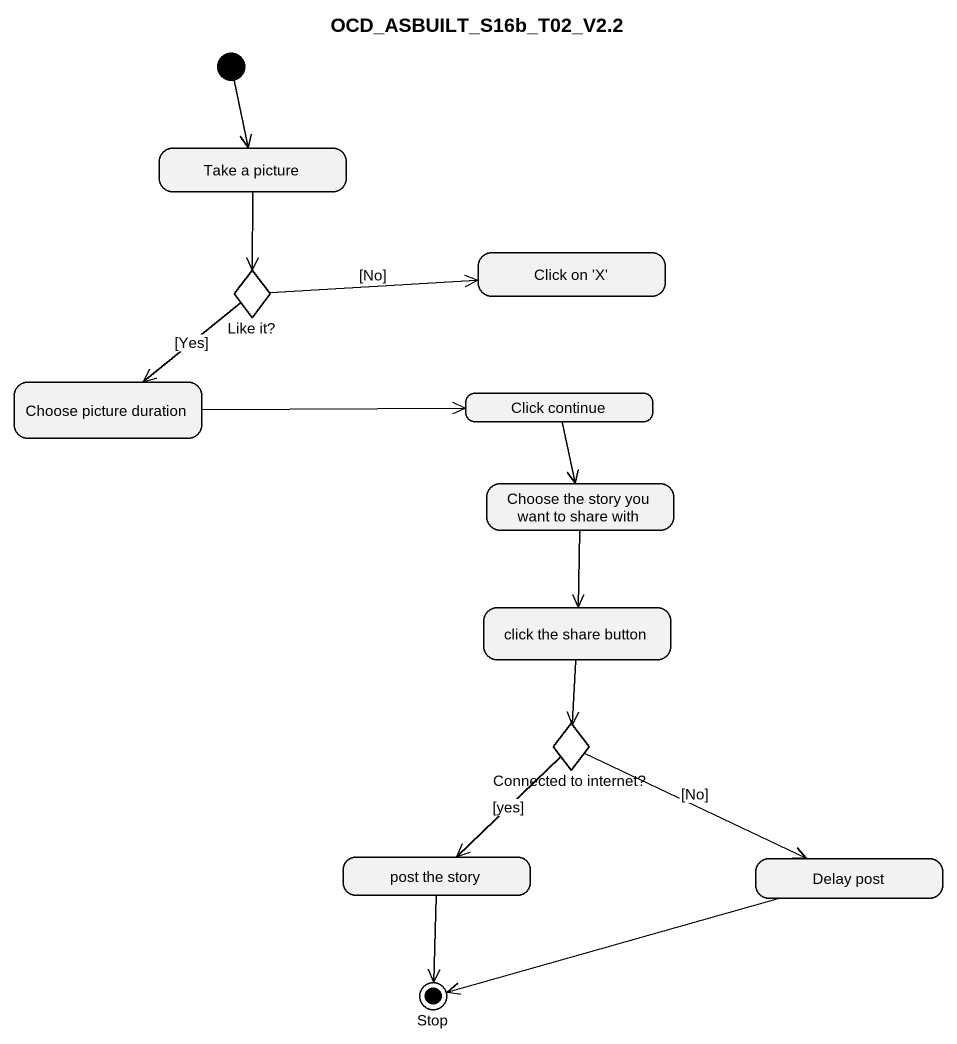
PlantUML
@startuml
title OCD_ASBUILT_S16b_T02_V2.2
hide empty description
state "Take a picture" as Take_a_picture
state "Like it?" as Like_it <<choice>>
state "Click on 'X'" as Click_on_X
state "Choose picture duration" as Choose_picture_duration
state "Click continue" as Click_continue
state "Choose the story you want to share with" as Choose_the_story_you_want
state "click the share button" as click_the_share_button
state "Connected to internet?" as Connected_to_internet <<choice>>
state "post the story" as post_the_story
state "Delay post" as Delay_post
state "Stop" as Stop_ <<end>>
[*] --> Take_a_picture
Take_a_picture --> Like_it
Like_it -right-> Click_on_X : [No]
Like_it --> Choose_picture_duration : [Yes]
Choose_picture_duration -right-> Click_continue
Click_continue --> Choose_the_story_you_want
Choose_the_story_you_want --> click_the_share_button
click_the_share_button --> Connected_to_internet
Connected_to_internet --> post_the_story : [yes]
Connected_to_internet -right-> Delay_post : [No]
post_the_story --> Stop_
Delay_post -left-> Stop_
@enduml
